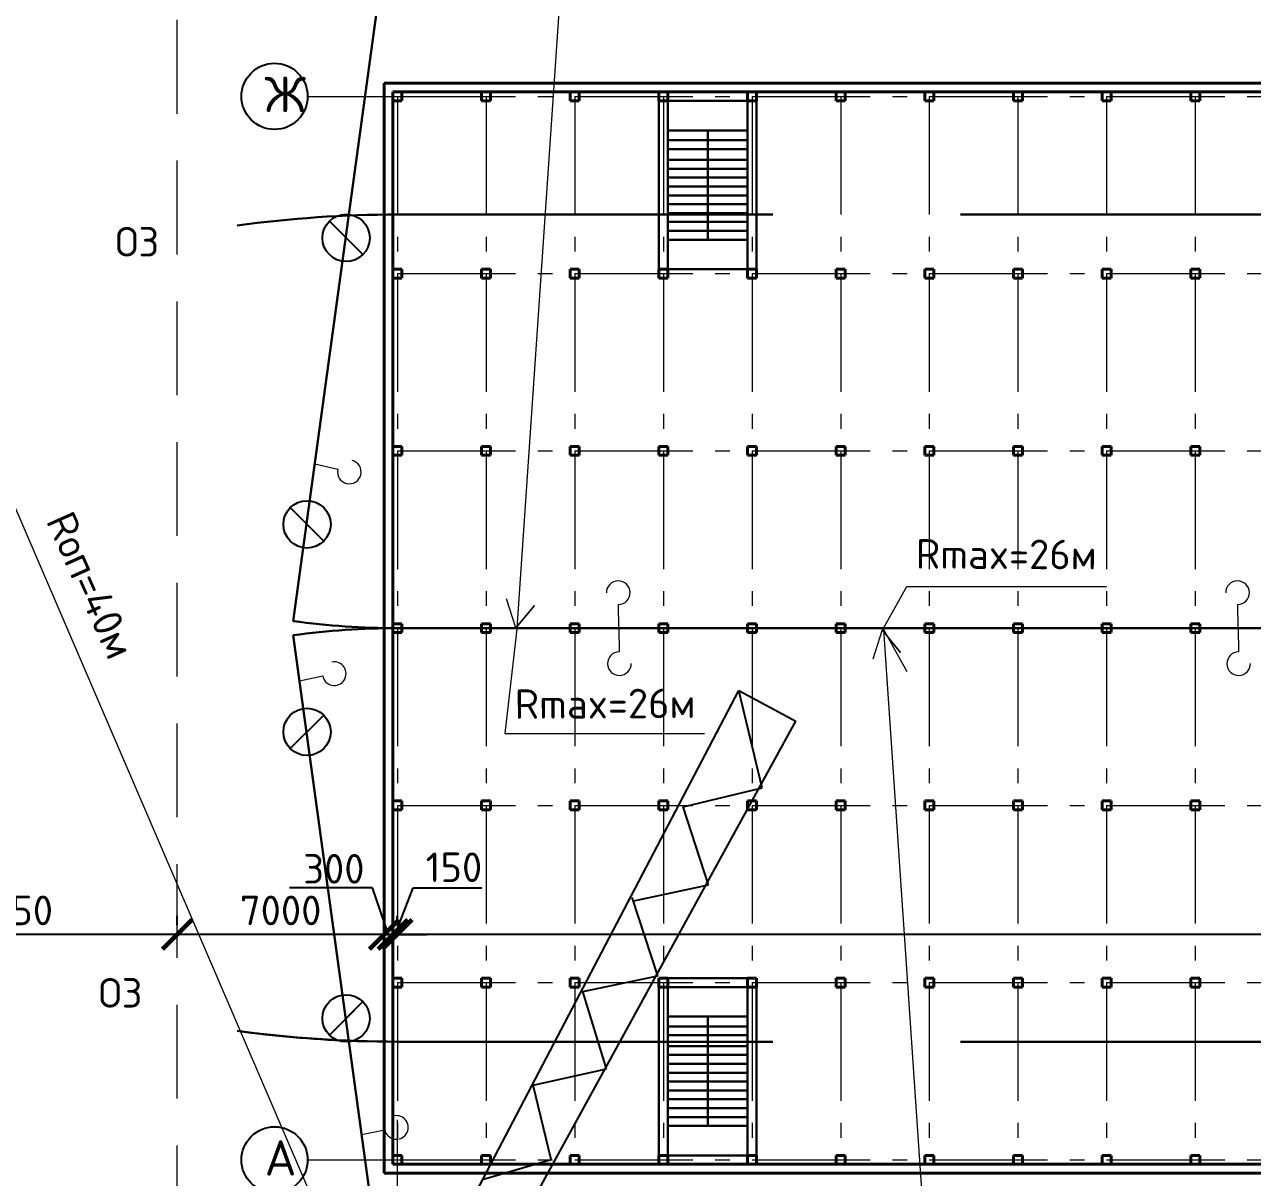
# Model space of a CAD drawing. Header units: millimetres. Extents: x -782 to 10910, y 3841 to 13237.
# Drawn here: x 7086.3 to 7169.4, y 7394.8 to 7472.9 of the extents above; entities that cross this region are included whole.
import ezdxf

# ---------------------------------------------------------------- set-up
doc = ezdxf.new("R2010")
doc.units = ezdxf.units.MM
for name, pattern in [('ACAD_ISO10W100', [18, 12, -3, 0, -3]), ('CENTER2', [28.575, 19.05, -3.175, 3.175, -3.175]), ('GOST2.303 6', [12, 8, -1.5, 1, -1.5]), ('штриховая2', [9.525, 6.35, -3.175])]:
    doc.linetypes.add(name, pattern=pattern)
doc.layers.add('1', color=7, linetype='Continuous')
doc.layers.add('тонкая', color=7, linetype='Continuous')
doc.layers.add('Оbводка', color=1, linetype='Continuous', lineweight=90)
doc.styles.add('2.5', font='isocpeur.ttf', dxfattribs={"height": 2})
doc.styles.add('Isocpeur', font='isocpeur.ttf')
doc.dimstyles.new('М500 стройгенп', dxfattribs={"dimtxt": 2, "dimasz": 2, "dimexe": 1.25, "dimexo": 0.625, "dimtad": 1, "dimlfac": 500, "dimtxsty": '2.5', "dimblk": 'ARCHTICK', "dimcen": 2.5, "dimadec": 0, "dimazin": 0, "dimtfac": 1, "dimtmove": 0, "dimatfit": 3, "dimfxl": 1, "dimarcsym": 0})
pattern_1 = [(50, (7700.4316, 2863.231), (4.5546167, -0.398477), [0.47625, -5.23875]), (355, (7700.4316, 2863.231), (-0.8810855, 4.776421), [0.381, -4.1910146]), (100.45144, (7700.811, 2863.198), (3.673531, 4.377944), [0.40475, -4.452256]), (46.1842, (7700.4316, 2864.501), (6.776976, -1.051058), [0.714375, -7.858125]), (96.63556, (7700.9964, 2864.4134), (5.935103, 6.185653), [0.607126, -6.67839]), (351.18415, (7700.4316, 2864.501), (5.935103, 6.185653), [0.571499, -6.286493]), (21, (7701.0666, 2864.1835), (3.7903598, -2.55663), [0.47625, -5.23875]), (326, (7701.0666, 2864.1835), (1.5450507, 4.604699), [0.381, -4.191]), (71.45144, (7701.3825, 2863.9704), (5.3354105, 2.0480692), [0.40475, -4.4522484]), (37.5, (7700.4316, 2863.231), (0.0772151, 2.11387597), [0, -4.1402, 0, -4.2545, 0, -4.206875]), (7.5, (7700.4316, 2863.231), (1.6704916, 2.5045144), [0, -2.4257, 0, -4.04495, 0, -1.603375]), (327.5, (7699.0156, 2863.231), (3.3897649, -0.1432186), [0, -1.5875, 0, -4.953, 0, -6.57225]), (317.5, (7698.3806, 2863.231), (3.7032295, 0.6356623), [0, -2.06375, 0, -3.2893, 0, -4.66725])]

# ---------------------------------------------------------------- blocks, each defined once
blk = doc.blocks.new('_ArchTick')
at = {"color": 0, "linetype": 'ByBlock', "const_width": 0.15}
blk.add_lwpolyline([(-0.5, -0.5), (0.5, 0.5)], dxfattribs=at)
blk = doc.blocks.new('*D298')
at = {"color": 0, "lineweight": -2, "transparency": 16777216}
for p, q in [((7111.486, 7411.925), (7111.486, 7412.55)), ((7311.486, 7411.925), (7311.486, 7412.55)), ((7311.486, 7411.3), (7111.486, 7411.3))]:
    blk.add_line(p, q, dxfattribs=at)
at = {"layer": 'Defpoints', "color": 0, "lineweight": 25, "transparency": 16777216}
for p in [(7111.486, 7411.3), (7111.486, 7411.3), (7311.486, 7411.3)]:
    blk.add_point(p, dxfattribs=at)
at = {"color": 0, "lineweight": -2, "transparency": 16777216, "xscale": 2, "yscale": 2, "zscale": 2, "rotation": 180}
blk.add_blockref('_ArchTick', (7111.486, 7411.3), dxfattribs=at)
at = {"color": 0, "lineweight": -2, "transparency": 16777216, "xscale": 2, "yscale": 2, "zscale": 2}
blk.add_blockref('_ArchTick', (7311.486, 7411.3), dxfattribs=at)
at = {"color": 0, "lineweight": 20, "transparency": 16777216, "insert": (7211.486, 7412.925), "char_height": 2, "attachment_point": 5, "style": '2.5'}
blk.add_mtext('100000', dxfattribs=at)
blk = doc.blocks.new('*D299')
at = {"color": 0, "lineweight": -2, "transparency": 16777216}
for p, q in [((7096.586, 7411.925), (7096.586, 7412.55)), ((7110.586, 7411.925), (7110.586, 7412.55)), ((7110.586, 7411.3), (7096.586, 7411.3))]:
    blk.add_line(p, q, dxfattribs=at)
at = {"layer": 'Defpoints', "color": 0, "lineweight": 25, "transparency": 16777216}
for p in [(7096.586, 7411.3), (7096.586, 7411.3), (7110.586, 7411.3)]:
    blk.add_point(p, dxfattribs=at)
at = {"color": 0, "lineweight": -2, "transparency": 16777216, "xscale": 2, "yscale": 2, "zscale": 2, "rotation": 180}
blk.add_blockref('_ArchTick', (7096.586, 7411.3), dxfattribs=at)
at = {"color": 0, "lineweight": -2, "transparency": 16777216, "xscale": 2, "yscale": 2, "zscale": 2}
blk.add_blockref('_ArchTick', (7110.586, 7411.3), dxfattribs=at)
at = {"color": 0, "lineweight": 20, "transparency": 16777216, "insert": (7103.586, 7412.925), "char_height": 2, "attachment_point": 5, "style": '2.5'}
blk.add_mtext('7000', dxfattribs=at)
blk = doc.blocks.new('*D300')
at = {"color": 0, "lineweight": -2, "transparency": 16777216}
for p, q in [((7073.486, 7413.351), (7073.486, 7410.05)), ((7096.586, 7411.925), (7096.586, 7412.55)), ((7096.586, 7411.3), (7073.486, 7411.3))]:
    blk.add_line(p, q, dxfattribs=at)
at = {"layer": 'Defpoints', "color": 0, "lineweight": 25, "transparency": 16777216}
for p in [(7073.486, 7413.976), (7073.486, 7411.3), (7096.586, 7411.3)]:
    blk.add_point(p, dxfattribs=at)
at = {"color": 0, "lineweight": -2, "transparency": 16777216, "xscale": 2, "yscale": 2, "zscale": 2, "rotation": 180}
blk.add_blockref('_ArchTick', (7073.486, 7411.3), dxfattribs=at)
at = {"color": 0, "lineweight": -2, "transparency": 16777216, "xscale": 2, "yscale": 2, "zscale": 2}
blk.add_blockref('_ArchTick', (7096.586, 7411.3), dxfattribs=at)
at = {"color": 0, "lineweight": 20, "transparency": 16777216, "insert": (7085.036, 7412.925), "char_height": 2, "attachment_point": 5, "style": '2.5'}
blk.add_mtext('11550', dxfattribs=at)
blk = doc.blocks.new('*D274')
at = {"color": 0, "lineweight": -2, "transparency": 16777216}
for p, q in [((7111.181, 7411.914), (7111.181, 7412.55)), ((7111.481, 7411.914), (7111.481, 7412.55)), ((7111.181, 7411.3), (7109.181, 7411.3)), ((7111.181, 7411.3), (7111.481, 7411.3)), ((7111.481, 7411.3), (7113.481, 7411.3))]:
    blk.add_line(p, q, dxfattribs=at)
at = {"layer": 'Defpoints', "color": 0, "lineweight": 25, "transparency": 16777216}
for p in [(7111.181, 7411.289), (7111.481, 7411.3), (7111.481, 7411.289)]:
    blk.add_point(p, dxfattribs=at)
at = {"color": 0, "lineweight": -2, "transparency": 16777216, "xscale": 2, "yscale": 2, "zscale": 2}
blk.add_blockref('_ArchTick', (7111.181, 7411.3), dxfattribs=at)
at = {"color": 0, "lineweight": -2, "transparency": 16777216, "xscale": 2, "yscale": 2, "zscale": 2, "rotation": 180}
blk.add_blockref('_ArchTick', (7111.481, 7411.3), dxfattribs=at)
at = {"color": 0, "lineweight": 25, "transparency": 16777216, "insert": (7115.312, 7415.848), "char_height": 2, "attachment_point": 5, "style": '2.5'}
blk.add_mtext('150', dxfattribs=at)
blk = doc.blocks.new('*D275')
at = {"color": 0, "lineweight": -2, "transparency": 16777216}
for p, q in [((7110.586, 7411.92), (7110.586, 7412.55)), ((7111.181, 7411.914), (7111.181, 7412.55)), ((7110.586, 7411.3), (7108.586, 7411.3)), ((7110.586, 7411.3), (7111.181, 7411.3)), ((7111.181, 7411.3), (7113.181, 7411.3))]:
    blk.add_line(p, q, dxfattribs=at)
at = {"layer": 'Defpoints', "color": 0, "lineweight": 25, "transparency": 16777216}
for p in [(7110.586, 7411.295), (7111.181, 7411.3), (7111.181, 7411.289)]:
    blk.add_point(p, dxfattribs=at)
at = {"color": 0, "lineweight": -2, "transparency": 16777216, "xscale": 2, "yscale": 2, "zscale": 2}
blk.add_blockref('_ArchTick', (7110.586, 7411.3), dxfattribs=at)
at = {"color": 0, "lineweight": -2, "transparency": 16777216, "xscale": 2, "yscale": 2, "zscale": 2, "rotation": 180}
blk.add_blockref('_ArchTick', (7111.181, 7411.3), dxfattribs=at)
at = {"color": 0, "lineweight": 25, "transparency": 16777216, "insert": (7107.186, 7415.744), "char_height": 2, "attachment_point": 5, "style": '2.5'}
blk.add_mtext('300', dxfattribs=at)

msp = doc.modelspace()

# ---------------------------------------------------------------- hatches: boundary and pattern name
at = {"lineweight": 25}
h = msp.add_hatch(dxfattribs=at)
h.set_pattern_fill('ANSI31', color=256)
h.set_pattern_definition([(45, (7700.4316, 2863.231), (-2.245064, 2.245064), [])])
h.paths.add_polyline_path([(7332.239982, 7327.038405), (7326.703297, 7327.038405), (7326.703297, 7320.038405), (7331.283022, 7320.038405)])
h.paths.add_polyline_path([(7304.592886, 7329.623728), (7304.906338, 7331.922209, -0.033531004), (7302.485539, 7334.038405), (7120.485539, 7334.038405, -0.033546474), (7118.063561, 7331.921309), (7118.37767, 7329.623657, -0.454591532), (7120.194385, 7328.038405), (7302.776693, 7328.038405, -0.454492205)])
h.paths.add_polyline_path([(7330.682975, 7548.284564), (7329.603499, 7548.391863, -0.097320235), (7321.432748, 7544.044975), (7091.688062, 7544.038439), (7090.592876, 7536.027341, -0.071737884), (7097.369484, 7537.038124), (7103.514977, 7537.067842, -0.164269753), (7118.063561, 7532.1555), (7118.37767, 7534.453152, -0.374956444), (7116.994391, 7536.038405, -1), (7120.194385, 7536.038405), (7302.776693, 7536.038405, -1), (7305.976688, 7536.038405, -0.381458001), (7304.557288, 7534.448632), (7304.875257, 7532.10143, -0.164703998), (7319.456102, 7537.038405), (7332.206459, 7537.038405)])
h.paths.add_polyline_path([(7096.734983, 7538.165963, -1), (7097.054983, 7538.165963, -1)], flags=16)
h.paths.add_polyline_path([(7304.557288, 7534.448632, -0.447745786), (7302.776693, 7536.038405), (7120.194385, 7536.038405, -0.454591532), (7118.37767, 7534.453152), (7118.063561, 7532.1555, -0.033546474), (7120.485539, 7530.038405), (7302.515459, 7530.038835, -0.032682346), (7304.875257, 7532.10143)])
h.paths.add_polyline_path([(7232.360334, 7535.440804), (7232.360334, 7542.040804), (7227.560334, 7542.040804), (7227.560334, 7535.440804)], flags=24)
h.paths.add_polyline_path([(7232.360334, 7528.092303), (7232.360334, 7534.692303), (7227.560334, 7534.692303), (7227.560334, 7528.092303)], flags=9)
h.paths.add_polyline_path([(7132.422693, 7528.363405), (7138.622693, 7528.363405), (7138.622693, 7533.163405), (7132.422693, 7533.163405)], flags=9)
h = msp.add_hatch(dxfattribs=at)
h.set_pattern_fill('AR-CONC', color=256, scale=0.025)
h.set_pattern_definition(pattern_1)
h.paths.add_polyline_path([(7091.688057, 7544.038405), (7090.485539, 7544.038405, 0.085693329), (7082.438016, 7542.648963), (7082.444132, 7531.740171, -0.096812565), (7090.592876, 7536.027341)])
h.paths.add_polyline_path([(7082.444132, 7531.740171), (7082.438016, 7542.648963, 0.317259017), (7066.485539, 7520.038405), (7066.485539, 7344.038405, 0.414213562), (7090.485539, 7320.038405), (7091.688057, 7320.038405), (7090.731097, 7327.038405), (7090.592876, 7328.049468, -0.331250642), (7073.485539, 7351.038405), (7073.485539, 7513.038405, -0.170440016), (7078.75264, 7528.04102, -0.232505761), (7078.285541, 7528.991206, -0.671055341), (7080.34078, 7529.832964, -0.029601779)])
h.paths.add_polyline_path([(7079.743749, 7529.900254), (7085.143749, 7529.900254), (7085.143749, 7534.700254), (7079.743749, 7534.700254)], flags=25)
h.paths.add_polyline_path([(7066.91693, 7412.104554), (7073.51693, 7412.104554), (7073.51693, 7416.904554), (7066.91693, 7416.904554)], flags=24)
h.paths.add_polyline_path([(7068.410539, 7342.937114), (7075.010539, 7342.937114), (7075.010539, 7347.737114), (7068.410539, 7347.737114)], flags=24)
h.paths.add_polyline_path([(7066.298578, 7464.074933), (7069.988572, 7464.074933), (7069.988572, 7468.394926), (7066.298578, 7468.394926)], flags=9)
at = {"lineweight": 20}
h = msp.add_hatch(dxfattribs=at)
h.set_pattern_fill('AR-CONC', color=256, scale=0.025)
h.set_pattern_definition(pattern_1)
h.paths.add_polyline_path([(7384.078177, 7327.038405), (7332.239982, 7327.038405), (7331.283022, 7320.038405), (7384.078177, 7320.038405)])
edge = h.paths.add_edge_path()
edge.add_line((7332.239982, 7327.038405), (7313.394499, 7327.038405))
edge.add_arc((7313.394499, 7339.038791), 12.000386, 223.86662461, 270, ccw=False)
edge.add_line((7304.742762, 7330.722739), (7304.592886, 7329.623728))
edge.add_arc((7304.376691, 7328.038405), 1.599997, 0, 82.23429528, ccw=False)
edge.add_arc((7304.376691, 7328.038405), 1.599997, -180, 0, ccw=False)
edge.add_line((7302.776693, 7328.038405), (7120.194385, 7328.038405))
edge.add_arc((7118.594388, 7328.038405), 1.599997, -180, 0, ccw=False)
edge.add_arc((7118.594388, 7328.038405), 1.599997, 97.78457087, 180, ccw=False)
edge.add_line((7118.37767, 7329.623657), (7118.227528, 7330.721919))
edge.add_arc((7109.57658, 7339.038791), 12.000386, 270, 316.12794469, ccw=False)
edge.add_line((7109.57658, 7327.038405), (7090.731097, 7327.038405))
edge.add_line((7090.731097, 7327.038405), (7091.688057, 7320.038405))
edge.add_line((7091.688057, 7320.038405), (7331.283022, 7320.038405))
edge.add_line((7331.283022, 7320.038405), (7332.239982, 7327.038405))
edge = h.paths.add_edge_path()
edge.add_arc((7313.394499, 7339.038791), 12.000386, 204.62550124, 223.86662461, ccw=False)
edge.add_line((7302.485539, 7334.038405), (7209.73779, 7334.038405))
edge.add_arc((7208.603897, 7334.431193), 1.199998, 199.10645728, 340.89354272, ccw=False)
edge.add_line((7207.470005, 7334.038405), (7120.485539, 7334.038405))
edge.add_arc((7109.57658, 7339.038791), 12.000386, 316.12794469, 335.37449876, ccw=False)
edge.add_line((7118.227528, 7330.721919), (7118.37767, 7329.623657))
edge.add_arc((7118.594388, 7328.038405), 1.599997, 0, 97.78457087, ccw=False)
edge.add_line((7120.194385, 7328.038405), (7302.776693, 7328.038405))
edge.add_arc((7304.376691, 7328.038405), 1.599997, 82.23429528, 180, ccw=False)
edge.add_line((7304.592886, 7329.623728), (7304.742762, 7330.722739))
edge = h.paths.add_edge_path()
edge.add_line((7331.25819, 7544.038405), (7091.688057, 7544.038405))
edge.add_line((7091.688057, 7544.038405), (7090.731097, 7537.038405))
edge.add_line((7090.731097, 7537.038405), (7109.57658, 7537.038405))
edge.add_arc((7109.57658, 7525.038018), 12.000386, 43.87205531, 90, ccw=False)
edge.add_line((7118.227528, 7533.35489), (7118.37767, 7534.453152))
edge.add_arc((7118.594388, 7536.038405), 1.599997, 180, 262.21542913, ccw=False)
edge.add_arc((7118.594388, 7536.038405), 1.599997, 0, 180, ccw=False)
edge.add_line((7120.194385, 7536.038405), (7302.776693, 7536.038405))
edge.add_arc((7304.376691, 7536.038405), 1.599997, 0, 180, ccw=False)
edge.add_arc((7304.376691, 7536.038405), 1.599997, -83.51900907, 0, ccw=False)
edge.add_line((7304.557288, 7534.448632), (7304.875257, 7532.10143))
edge.add_arc((7364.317017, 7439.347623), 110.1662, 117.53133097, 122.65399107, ccw=False)
edge.add_line((7313.394499, 7537.038405), (7332.206459, 7537.038405))
edge.add_line((7332.206459, 7537.038405), (7331.25819, 7544.038405))
edge = h.paths.add_edge_path()
edge.add_line((7091.688057, 7544.038405), (7082.437162, 7544.038405))
edge.add_line((7082.437162, 7544.038405), (7082.441275, 7536.645836))
edge.add_arc((7085.485539, 7525.038405), 12, 90, 104.69589657, ccw=False)
edge.add_line((7085.485539, 7537.038405), (7090.731097, 7537.038405))
edge.add_line((7090.731097, 7537.038405), (7091.688057, 7544.038405))
edge = h.paths.add_edge_path()
edge.add_line((7304.875257, 7532.10143), (7304.557288, 7534.448632))
edge.add_arc((7304.376691, 7536.038405), 1.599997, 180, 276.48099093, ccw=False)
edge.add_line((7302.776693, 7536.038405), (7120.194385, 7536.038405))
edge.add_arc((7118.594388, 7536.038405), 1.599997, -97.78457087, 0, ccw=False)
edge.add_line((7118.37767, 7534.453152), (7118.227528, 7533.35489))
edge.add_arc((7109.57658, 7525.038018), 12.000386, 24.62550124, 43.87205531, ccw=False)
edge.add_line((7120.485539, 7530.038405), (7205.095409, 7530.038405))
edge.add_arc((7205.681386, 7528.991206), 1.199998, 60.7700888, 119.2299112, ccw=False)
edge.add_line((7206.267363, 7530.038405), (7302.485539, 7530.038405))
edge.add_arc((7304.625807, 7529.974798), 2.141212, 83.30987815, 178.29773268, ccw=False)
h.paths.add_polyline_path([(7206.43408, 7529.323169), (7209.674074, 7529.323169), (7209.674074, 7530.038405), (7206.43408, 7530.038405)])
h.paths.add_polyline_path([(7332.206459, 7537.038405), (7384.078177, 7537.038405), (7384.078177, 7544.038405), (7331.25819, 7544.038405)])
edge = h.paths.add_edge_path()
edge.add_arc((7090.485539, 7520.038405), 24, 109.59180627, 180)
edge.add_line((7066.485539, 7520.038405), (7066.485539, 7344.038405))
edge.add_arc((7090.485539, 7344.038405), 24, 180, 270)
edge.add_line((7090.485539, 7320.038405), (7091.688057, 7320.038405))
edge.add_line((7091.688057, 7320.038405), (7090.731097, 7327.038405))
edge.add_line((7090.731097, 7327.038405), (7085.485539, 7327.038405))
edge.add_arc((7062.514977, 7316.067842), 25.455844, 25.52877937, 64.47122063)
edge.add_line((7073.485539, 7339.038405), (7073.485539, 7525.038405))
edge.add_arc((7085.485539, 7525.038405), 12, 104.69589657, 180, ccw=False)
edge.add_line((7082.441275, 7536.645836), (7082.437935, 7542.648935))
at = {"lineweight": 25}
h = msp.add_hatch(dxfattribs=at)
h.set_pattern_fill('AR-CONC', color=256, scale=0.025)
h.set_pattern_definition(pattern_1)
h.paths.add_polyline_path([(7116.994391, 7328.038405, -0.374956444), (7118.37767, 7329.623657), (7118.227528, 7330.721919, -0.204033738), (7109.57658, 7327.038405), (7097.485539, 7327.038405, -0.072953131), (7090.592876, 7328.049468), (7091.688057, 7320.038405), (7325.203297, 7320.038405), (7325.203297, 7327.038405), (7313.394499, 7327.038405, -0.077886135), (7309.723201, 7327.613781), (7305.971666, 7327.911731, -0.96113778), (7302.776693, 7328.038405), (7120.194385, 7328.038405, -1)])
h.paths.add_polyline_path([(7066.91693, 7412.104554), (7073.51693, 7412.104554), (7073.51693, 7416.904554), (7066.91693, 7416.904554)], flags=24)
h.paths.add_polyline_path([(7068.410539, 7342.937114), (7075.010539, 7342.937114), (7075.010539, 7347.737114), (7068.410539, 7347.737114)], flags=24)
h.paths.add_polyline_path([(7066.298578, 7464.074933), (7069.988572, 7464.074933), (7069.988572, 7468.394926), (7066.298578, 7468.394926)], flags=9)
h.paths.add_polyline_path([(7232.360334, 7321.136005), (7232.360334, 7327.736005), (7227.560334, 7327.736005), (7227.560334, 7321.136005)], flags=24)
edge = h.paths.add_edge_path()
edge.add_arc((7090.485539, 7520.038405), 24, 109.59160183, 180)
edge.add_line((7066.485539, 7520.038405), (7066.485539, 7344.038405))
edge.add_arc((7090.485539, 7344.038405), 24, 180, 270)
edge.add_line((7090.485539, 7320.038405), (7091.688057, 7320.038405))
edge.add_line((7091.688057, 7320.038405), (7090.731097, 7327.038405))
edge.add_line((7090.731097, 7327.038405), (7090.592876, 7328.049468))
edge.add_arc((7097.485539, 7351.038405), 24, 180, 253.30994122, ccw=False)
edge.add_line((7073.485539, 7351.038405), (7073.485539, 7525.038405))
edge.add_arc((7085.485539, 7525.038405), 12, 104.69537151, 180, ccw=False)
edge.add_line((7082.441382, 7536.645864), (7082.438016, 7542.648963))
at = {"lineweight": 20}
h = msp.add_hatch(dxfattribs=at)
h.set_pattern_fill('ANSI31', color=256, angle=90)
h.set_pattern_definition([(135, (4875.7906, 4237.0282), (-2.245064, -2.245064), [])])
h.paths.add_polyline_path([(7120.485539, 7334.038405, -0.084176912), (7118.227528, 7330.721919), (7118.37767, 7329.623657, -0.454591532), (7120.194385, 7328.038405), (7302.776693, 7328.038405, -0.454492205), (7304.592886, 7329.623728), (7304.742762, 7330.722739, -0.084153049), (7302.485539, 7334.038405), (7209.73779, 7334.038405, -0.71189231), (7207.470005, 7334.038405)])
h.paths.add_polyline_path([(7120.194385, 7536.038405, -0.454591532), (7118.37767, 7534.453152), (7118.227528, 7533.35489, -0.084176912), (7120.485539, 7530.038405), (7205.095409, 7530.038405, -0.260759243), (7206.267363, 7530.038405), (7302.485539, 7530.038405, -0.083164554), (7304.710176, 7533.320035), (7304.557288, 7534.448632, -0.447745786), (7302.776693, 7536.038405)])
h.paths.add_polyline_path([(7206.436463, 7529.383558), (7211.836463, 7529.383558), (7211.836463, 7534.183558), (7206.436463, 7534.183558)], flags=9)
h.paths.add_polyline_path([(7340.141114, 7528.737472), (7345.141114, 7528.737472), (7345.141114, 7533.537472), (7340.141114, 7533.537472)], flags=9)

# ---------------------------------------------------------------- linework, layer by layer
at = {"lineweight": 30}
for p, q in [((7104.442203, 7432.517618), (7111.485539, 7484.038405)), ((7129.785539, 7468.338405), (7135.185539, 7468.338405)), ((7129.185539, 7467.738405), (7129.185539, 7456.338405)), ((7129.785539, 7456.338405), (7129.785539, 7467.738405)), ((7129.785539, 7467.738405), (7129.785539, 7465.738405)), ((7129.785539, 7467.738405), (7135.185539, 7467.738405)), ((7135.185539, 7467.738405), (7135.185539, 7456.338405)), ((7135.785539, 7456.338405), (7135.785539, 7467.738405)), ((7129.785539, 7465.738405), (7135.185539, 7465.738405)), ((7129.785539, 7465.077088), (7135.185539, 7465.077088)), ((7132.485539, 7458.338405), (7132.485539, 7465.738405)), ((7129.785539, 7464.477088), (7135.185539, 7464.477088)), ((7129.785539, 7463.738405), (7135.185539, 7463.738405)), ((7129.785539, 7463.138405), (7135.185539, 7463.138405)), ((7129.785539, 7462.538405), (7135.185539, 7462.538405)), ((7129.785539, 7461.938405), (7135.185539, 7461.938405)), ((7129.785539, 7461.338405), (7135.185539, 7461.338405)), ((7129.785539, 7460.738405), (7135.185539, 7460.738405)), ((7129.785539, 7460.138405), (7135.185539, 7460.138405)), ((7129.785539, 7459.538405), (7135.185539, 7459.538405)), ((7129.785539, 7458.938405), (7135.185539, 7458.938405)), ((7129.785539, 7456.338405), (7129.785539, 7458.338405)), ((7129.785539, 7458.338405), (7135.185539, 7458.338405)), ((7135.185539, 7456.338405), (7129.785539, 7456.338405)), ((7104.442203, 7431.559191), (7111.485539, 7380.038405)), ((7129.185539, 7407.738405), (7129.185539, 7396.338405)), ((7129.785539, 7408.338405), (7135.185539, 7408.338405)), ((7129.785539, 7396.338405), (7129.785539, 7407.738405)), ((7129.785539, 7407.738405), (7129.785539, 7405.738405)), ((7129.785539, 7407.738405), (7135.185539, 7407.738405)), ((7135.185539, 7407.738405), (7135.185539, 7396.338405)), ((7135.785539, 7396.338405), (7135.785539, 7407.738405)), ((7129.785539, 7405.738405), (7135.185539, 7405.738405)), ((7132.485539, 7398.338405), (7132.485539, 7405.738405)), ((7129.785539, 7405.077088), (7135.185539, 7405.077088)), ((7129.785539, 7404.477088), (7135.185539, 7404.477088)), ((7129.785539, 7403.738405), (7135.185539, 7403.738405)), ((7129.785539, 7403.138405), (7135.185539, 7403.138405)), ((7129.785539, 7402.538405), (7135.185539, 7402.538405)), ((7129.785539, 7401.938405), (7135.185539, 7401.938405)), ((7129.785539, 7401.338405), (7135.185539, 7401.338405)), ((7129.785539, 7400.738405), (7135.185539, 7400.738405)), ((7129.785539, 7400.138405), (7135.185539, 7400.138405)), ((7129.785539, 7399.538405), (7135.185539, 7399.538405)), ((7129.785539, 7398.938405), (7135.185539, 7398.938405)), ((7129.785539, 7396.338405), (7129.785539, 7398.338405)), ((7129.785539, 7398.338405), (7135.185539, 7398.338405)), ((7135.185539, 7396.338405), (7129.785539, 7396.338405))]:
    msp.add_line(p, q, dxfattribs=at)
at = {"lineweight": 20}
for p, q in [((7119.592832, 7432.048199), (7123.122642, 7483.928258)), ((7119.601039, 7432.168812), (7118.754314, 7424.913856)), ((7144.379365, 7431.918463), (7147.909174, 7380.038405)), ((7111.485539, 7411.299773), (7110.585539, 7411.299773))]:
    msp.add_line(p, q, dxfattribs=at)
at = {"linetype": 'штриховая2', "lineweight": 20}
msp.add_line((7096.585539, 7381.138405), (7096.585539, 7482.938405), dxfattribs=at)
at = {"lineweight": 40}
for p, q in [((7111.185539, 7468.938405), (7110.585539, 7468.938405)), ((7110.585539, 7468.938405), (7110.585539, 7398.480353)), ((7312.385539, 7468.938405), (7111.185539, 7468.938405)), ((7111.785539, 7468.338405), (7111.185539, 7468.338405)), ((7111.185539, 7468.338405), (7111.185539, 7467.738405)), ((7311.785539, 7468.338405), (7111.185539, 7468.338405)), ((7111.185539, 7468.338405), (7111.185539, 7395.738405)), ((7111.785539, 7467.738405), (7111.785539, 7468.338405)), ((7117.785539, 7468.338405), (7117.185539, 7468.338405)), ((7117.185539, 7468.338405), (7117.185539, 7467.738405)), ((7117.785539, 7467.738405), (7117.785539, 7468.338405)), ((7123.785539, 7468.338405), (7123.185539, 7468.338405)), ((7123.185539, 7468.338405), (7123.185539, 7467.738405)), ((7123.785539, 7467.738405), (7123.785539, 7468.338405)), ((7129.785539, 7468.338405), (7129.185539, 7468.338405)), ((7129.185539, 7468.338405), (7129.185539, 7467.738405)), ((7129.785539, 7467.738405), (7129.785539, 7468.338405)), ((7135.785539, 7468.338405), (7135.185539, 7468.338405)), ((7135.185539, 7468.338405), (7135.185539, 7467.738405)), ((7135.785539, 7467.738405), (7135.785539, 7468.338405)), ((7141.785539, 7468.338405), (7141.185539, 7468.338405)), ((7141.185539, 7468.338405), (7141.185539, 7467.738405)), ((7141.785539, 7467.738405), (7141.785539, 7468.338405)), ((7147.785539, 7468.338405), (7147.185539, 7468.338405)), ((7147.185539, 7468.338405), (7147.185539, 7467.738405)), ((7147.785539, 7467.738405), (7147.785539, 7468.338405)), ((7153.785539, 7468.338405), (7153.185539, 7468.338405)), ((7153.185539, 7468.338405), (7153.185539, 7467.738405)), ((7153.785539, 7467.738405), (7153.785539, 7468.338405)), ((7159.785539, 7468.338405), (7159.185539, 7468.338405)), ((7159.185539, 7468.338405), (7159.185539, 7467.738405)), ((7159.785539, 7467.738405), (7159.785539, 7468.338405)), ((7165.785539, 7468.338405), (7165.185539, 7468.338405)), ((7165.185539, 7468.338405), (7165.185539, 7467.738405)), ((7165.785539, 7467.738405), (7165.785539, 7468.338405)), ((7111.185539, 7467.738405), (7111.785539, 7467.738405)), ((7117.185539, 7467.738405), (7117.785539, 7467.738405)), ((7123.185539, 7467.738405), (7123.785539, 7467.738405)), ((7129.185539, 7467.738405), (7129.785539, 7467.738405)), ((7135.185539, 7467.738405), (7135.785539, 7467.738405)), ((7141.185539, 7467.738405), (7141.785539, 7467.738405)), ((7147.185539, 7467.738405), (7147.785539, 7467.738405)), ((7153.185539, 7467.738405), (7153.785539, 7467.738405)), ((7159.185539, 7467.738405), (7159.785539, 7467.738405)), ((7165.185539, 7467.738405), (7165.785539, 7467.738405)), ((7111.785539, 7456.338405), (7111.185539, 7456.338405)), ((7111.185539, 7456.338405), (7111.185539, 7455.738405)), ((7111.785539, 7455.738405), (7111.785539, 7456.338405)), ((7117.785539, 7456.338405), (7117.185539, 7456.338405)), ((7117.185539, 7456.338405), (7117.185539, 7455.738405)), ((7117.785539, 7455.738405), (7117.785539, 7456.338405)), ((7123.785539, 7456.338405), (7123.185539, 7456.338405)), ((7123.185539, 7456.338405), (7123.185539, 7455.738405)), ((7123.785539, 7455.738405), (7123.785539, 7456.338405)), ((7129.785539, 7456.338405), (7129.185539, 7456.338405)), ((7129.185539, 7456.338405), (7129.185539, 7455.738405)), ((7129.785539, 7455.738405), (7129.785539, 7456.338405)), ((7135.785539, 7456.338405), (7135.185539, 7456.338405)), ((7135.185539, 7456.338405), (7135.185539, 7455.738405)), ((7135.785539, 7455.738405), (7135.785539, 7456.338405)), ((7141.785539, 7456.338405), (7141.185539, 7456.338405)), ((7141.185539, 7456.338405), (7141.185539, 7455.738405)), ((7141.785539, 7455.738405), (7141.785539, 7456.338405)), ((7147.785539, 7456.338405), (7147.185539, 7456.338405)), ((7147.185539, 7456.338405), (7147.185539, 7455.738405)), ((7147.785539, 7455.738405), (7147.785539, 7456.338405)), ((7153.785539, 7456.338405), (7153.185539, 7456.338405)), ((7153.185539, 7456.338405), (7153.185539, 7455.738405)), ((7153.785539, 7455.738405), (7153.785539, 7456.338405)), ((7159.785539, 7456.338405), (7159.185539, 7456.338405)), ((7159.185539, 7456.338405), (7159.185539, 7455.738405)), ((7159.785539, 7455.738405), (7159.785539, 7456.338405)), ((7165.785539, 7456.338405), (7165.185539, 7456.338405)), ((7165.185539, 7456.338405), (7165.185539, 7455.738405)), ((7165.785539, 7455.738405), (7165.785539, 7456.338405)), ((7111.185539, 7455.738405), (7111.785539, 7455.738405)), ((7117.185539, 7455.738405), (7117.785539, 7455.738405)), ((7123.185539, 7455.738405), (7123.785539, 7455.738405)), ((7129.185539, 7455.738405), (7129.785539, 7455.738405)), ((7135.185539, 7455.738405), (7135.785539, 7455.738405)), ((7141.185539, 7455.738405), (7141.785539, 7455.738405)), ((7147.185539, 7455.738405), (7147.785539, 7455.738405)), ((7153.185539, 7455.738405), (7153.785539, 7455.738405)), ((7159.185539, 7455.738405), (7159.785539, 7455.738405)), ((7165.185539, 7455.738405), (7165.785539, 7455.738405)), ((7111.785539, 7444.338405), (7111.185539, 7444.338405)), ((7111.185539, 7444.338405), (7111.185539, 7443.738405)), ((7111.785539, 7443.738405), (7111.785539, 7444.338405)), ((7117.785539, 7444.338405), (7117.185539, 7444.338405)), ((7117.185539, 7444.338405), (7117.185539, 7443.738405)), ((7117.785539, 7443.738405), (7117.785539, 7444.338405)), ((7123.785539, 7444.338405), (7123.185539, 7444.338405)), ((7123.185539, 7444.338405), (7123.185539, 7443.738405)), ((7123.785539, 7443.738405), (7123.785539, 7444.338405)), ((7129.785539, 7444.338405), (7129.185539, 7444.338405)), ((7129.185539, 7444.338405), (7129.185539, 7443.738405)), ((7129.785539, 7443.738405), (7129.785539, 7444.338405)), ((7135.785539, 7444.338405), (7135.185539, 7444.338405)), ((7135.185539, 7444.338405), (7135.185539, 7443.738405)), ((7135.785539, 7443.738405), (7135.785539, 7444.338405)), ((7141.785539, 7444.338405), (7141.185539, 7444.338405)), ((7141.185539, 7444.338405), (7141.185539, 7443.738405)), ((7141.785539, 7443.738405), (7141.785539, 7444.338405)), ((7147.785539, 7444.338405), (7147.185539, 7444.338405)), ((7147.185539, 7444.338405), (7147.185539, 7443.738405)), ((7147.785539, 7443.738405), (7147.785539, 7444.338405)), ((7153.785539, 7444.338405), (7153.185539, 7444.338405)), ((7153.185539, 7444.338405), (7153.185539, 7443.738405)), ((7153.785539, 7443.738405), (7153.785539, 7444.338405)), ((7159.785539, 7444.338405), (7159.185539, 7444.338405)), ((7159.185539, 7444.338405), (7159.185539, 7443.738405)), ((7159.785539, 7443.738405), (7159.785539, 7444.338405)), ((7165.785539, 7444.338405), (7165.185539, 7444.338405)), ((7165.185539, 7444.338405), (7165.185539, 7443.738405)), ((7165.785539, 7443.738405), (7165.785539, 7444.338405)), ((7111.185539, 7443.738405), (7111.785539, 7443.738405)), ((7117.185539, 7443.738405), (7117.785539, 7443.738405)), ((7123.185539, 7443.738405), (7123.785539, 7443.738405)), ((7129.185539, 7443.738405), (7129.785539, 7443.738405)), ((7135.185539, 7443.738405), (7135.785539, 7443.738405)), ((7141.185539, 7443.738405), (7141.785539, 7443.738405)), ((7147.185539, 7443.738405), (7147.785539, 7443.738405)), ((7153.185539, 7443.738405), (7153.785539, 7443.738405)), ((7159.185539, 7443.738405), (7159.785539, 7443.738405)), ((7165.185539, 7443.738405), (7165.785539, 7443.738405)), ((7111.785539, 7432.338405), (7111.185539, 7432.338405)), ((7111.185539, 7432.338405), (7111.185539, 7431.738405)), ((7111.185539, 7431.738405), (7111.785539, 7431.738405)), ((7111.785539, 7431.738405), (7111.785539, 7432.338405)), ((7117.785539, 7432.338405), (7117.185539, 7432.338405)), ((7117.185539, 7432.338405), (7117.185539, 7431.738405)), ((7117.185539, 7431.738405), (7117.785539, 7431.738405)), ((7117.785539, 7431.738405), (7117.785539, 7432.338405)), ((7123.785539, 7432.338405), (7123.185539, 7432.338405)), ((7123.185539, 7432.338405), (7123.185539, 7431.738405)), ((7123.185539, 7431.738405), (7123.785539, 7431.738405)), ((7123.785539, 7431.738405), (7123.785539, 7432.338405)), ((7129.785539, 7432.338405), (7129.185539, 7432.338405)), ((7129.185539, 7432.338405), (7129.185539, 7431.738405)), ((7129.185539, 7431.738405), (7129.785539, 7431.738405)), ((7129.785539, 7431.738405), (7129.785539, 7432.338405)), ((7135.785539, 7432.338405), (7135.185539, 7432.338405)), ((7135.185539, 7432.338405), (7135.185539, 7431.738405)), ((7135.185539, 7431.738405), (7135.785539, 7431.738405)), ((7135.785539, 7431.738405), (7135.785539, 7432.338405)), ((7141.785539, 7432.338405), (7141.185539, 7432.338405)), ((7141.185539, 7432.338405), (7141.185539, 7431.738405)), ((7141.185539, 7431.738405), (7141.785539, 7431.738405)), ((7141.785539, 7431.738405), (7141.785539, 7432.338405)), ((7147.785539, 7432.338405), (7147.185539, 7432.338405)), ((7147.185539, 7432.338405), (7147.185539, 7431.738405)), ((7147.185539, 7431.738405), (7147.785539, 7431.738405)), ((7147.785539, 7431.738405), (7147.785539, 7432.338405)), ((7153.785539, 7432.338405), (7153.185539, 7432.338405)), ((7153.185539, 7432.338405), (7153.185539, 7431.738405)), ((7153.185539, 7431.738405), (7153.785539, 7431.738405)), ((7153.785539, 7431.738405), (7153.785539, 7432.338405)), ((7159.785539, 7432.338405), (7159.185539, 7432.338405)), ((7159.185539, 7432.338405), (7159.185539, 7431.738405)), ((7159.185539, 7431.738405), (7159.785539, 7431.738405)), ((7159.785539, 7431.738405), (7159.785539, 7432.338405)), ((7165.785539, 7432.338405), (7165.185539, 7432.338405)), ((7165.185539, 7432.338405), (7165.185539, 7431.738405)), ((7165.185539, 7431.738405), (7165.785539, 7431.738405)), ((7165.785539, 7431.738405), (7165.785539, 7432.338405)), ((7111.785539, 7420.338405), (7111.185539, 7420.338405)), ((7111.185539, 7420.338405), (7111.185539, 7419.738405)), ((7111.785539, 7419.738405), (7111.785539, 7420.338405)), ((7117.785539, 7420.338405), (7117.185539, 7420.338405)), ((7117.185539, 7420.338405), (7117.185539, 7419.738405)), ((7117.785539, 7419.738405), (7117.785539, 7420.338405)), ((7123.785539, 7420.338405), (7123.185539, 7420.338405)), ((7123.185539, 7420.338405), (7123.185539, 7419.738405)), ((7123.785539, 7419.738405), (7123.785539, 7420.338405)), ((7129.785539, 7420.338405), (7129.185539, 7420.338405)), ((7129.185539, 7420.338405), (7129.185539, 7419.738405)), ((7129.785539, 7419.738405), (7129.785539, 7420.338405)), ((7135.785539, 7420.338405), (7135.185539, 7420.338405)), ((7135.185539, 7420.338405), (7135.185539, 7419.738405)), ((7135.785539, 7419.738405), (7135.785539, 7420.338405)), ((7141.785539, 7420.338405), (7141.185539, 7420.338405)), ((7141.185539, 7420.338405), (7141.185539, 7419.738405)), ((7141.785539, 7419.738405), (7141.785539, 7420.338405)), ((7147.785539, 7420.338405), (7147.185539, 7420.338405)), ((7147.185539, 7420.338405), (7147.185539, 7419.738405)), ((7147.785539, 7419.738405), (7147.785539, 7420.338405)), ((7153.785539, 7420.338405), (7153.185539, 7420.338405)), ((7153.185539, 7420.338405), (7153.185539, 7419.738405)), ((7153.785539, 7419.738405), (7153.785539, 7420.338405)), ((7159.785539, 7420.338405), (7159.185539, 7420.338405)), ((7159.185539, 7420.338405), (7159.185539, 7419.738405)), ((7159.785539, 7419.738405), (7159.785539, 7420.338405)), ((7165.785539, 7420.338405), (7165.185539, 7420.338405)), ((7165.185539, 7420.338405), (7165.185539, 7419.738405)), ((7165.785539, 7419.738405), (7165.785539, 7420.338405)), ((7111.185539, 7419.738405), (7111.785539, 7419.738405)), ((7117.185539, 7419.738405), (7117.785539, 7419.738405)), ((7123.185539, 7419.738405), (7123.785539, 7419.738405)), ((7129.185539, 7419.738405), (7129.785539, 7419.738405)), ((7135.185539, 7419.738405), (7135.785539, 7419.738405)), ((7141.185539, 7419.738405), (7141.785539, 7419.738405)), ((7147.185539, 7419.738405), (7147.785539, 7419.738405)), ((7153.185539, 7419.738405), (7153.785539, 7419.738405)), ((7159.185539, 7419.738405), (7159.785539, 7419.738405)), ((7165.185539, 7419.738405), (7165.785539, 7419.738405)), ((7111.785539, 7408.338405), (7111.185539, 7408.338405)), ((7111.185539, 7408.338405), (7111.185539, 7407.738405)), ((7111.185539, 7407.738405), (7111.785539, 7407.738405)), ((7111.785539, 7407.738405), (7111.785539, 7408.338405)), ((7117.785539, 7408.338405), (7117.185539, 7408.338405)), ((7117.185539, 7408.338405), (7117.185539, 7407.738405)), ((7117.185539, 7407.738405), (7117.785539, 7407.738405)), ((7117.785539, 7407.738405), (7117.785539, 7408.338405)), ((7123.785539, 7408.338405), (7123.185539, 7408.338405)), ((7123.185539, 7408.338405), (7123.185539, 7407.738405)), ((7123.185539, 7407.738405), (7123.785539, 7407.738405)), ((7123.785539, 7407.738405), (7123.785539, 7408.338405)), ((7129.785539, 7408.338405), (7129.185539, 7408.338405)), ((7129.185539, 7408.338405), (7129.185539, 7407.738405)), ((7129.185539, 7407.738405), (7129.785539, 7407.738405)), ((7129.785539, 7407.738405), (7129.785539, 7408.338405)), ((7135.785539, 7408.338405), (7135.185539, 7408.338405)), ((7135.185539, 7408.338405), (7135.185539, 7407.738405)), ((7135.185539, 7407.738405), (7135.785539, 7407.738405)), ((7135.785539, 7407.738405), (7135.785539, 7408.338405)), ((7141.785539, 7408.338405), (7141.185539, 7408.338405)), ((7141.185539, 7408.338405), (7141.185539, 7407.738405)), ((7141.185539, 7407.738405), (7141.785539, 7407.738405)), ((7141.785539, 7407.738405), (7141.785539, 7408.338405)), ((7147.785539, 7408.338405), (7147.185539, 7408.338405)), ((7147.185539, 7408.338405), (7147.185539, 7407.738405)), ((7147.185539, 7407.738405), (7147.785539, 7407.738405)), ((7147.785539, 7407.738405), (7147.785539, 7408.338405)), ((7153.785539, 7408.338405), (7153.185539, 7408.338405)), ((7153.185539, 7408.338405), (7153.185539, 7407.738405)), ((7153.185539, 7407.738405), (7153.785539, 7407.738405)), ((7153.785539, 7407.738405), (7153.785539, 7408.338405)), ((7159.785539, 7408.338405), (7159.185539, 7408.338405)), ((7159.185539, 7408.338405), (7159.185539, 7407.738405)), ((7159.185539, 7407.738405), (7159.785539, 7407.738405)), ((7159.785539, 7407.738405), (7159.785539, 7408.338405)), ((7165.785539, 7408.338405), (7165.185539, 7408.338405)), ((7165.185539, 7408.338405), (7165.185539, 7407.738405)), ((7165.185539, 7407.738405), (7165.785539, 7407.738405)), ((7165.785539, 7407.738405), (7165.785539, 7408.338405)), ((7110.585539, 7398.480353), (7110.585539, 7395.738405)), ((7111.785539, 7396.338405), (7111.185539, 7396.338405)), ((7111.185539, 7396.338405), (7111.185539, 7395.738405)), ((7111.785539, 7395.738405), (7111.785539, 7396.338405)), ((7117.785539, 7396.338405), (7117.185539, 7396.338405)), ((7117.185539, 7396.338405), (7117.185539, 7395.738405)), ((7117.785539, 7395.738405), (7117.785539, 7396.338405)), ((7123.785539, 7396.338405), (7123.185539, 7396.338405)), ((7123.185539, 7396.338405), (7123.185539, 7395.738405)), ((7123.785539, 7395.738405), (7123.785539, 7396.338405)), ((7129.785539, 7396.338405), (7129.185539, 7396.338405)), ((7129.185539, 7396.338405), (7129.185539, 7395.738405)), ((7129.785539, 7395.738405), (7129.785539, 7396.338405)), ((7135.785539, 7396.338405), (7135.185539, 7396.338405)), ((7135.185539, 7396.338405), (7135.185539, 7395.738405)), ((7135.785539, 7395.738405), (7135.785539, 7396.338405)), ((7141.785539, 7396.338405), (7141.185539, 7396.338405)), ((7141.185539, 7396.338405), (7141.185539, 7395.738405)), ((7141.785539, 7395.738405), (7141.785539, 7396.338405)), ((7147.785539, 7396.338405), (7147.185539, 7396.338405)), ((7147.185539, 7396.338405), (7147.185539, 7395.738405)), ((7147.785539, 7395.738405), (7147.785539, 7396.338405)), ((7153.785539, 7396.338405), (7153.185539, 7396.338405)), ((7153.185539, 7396.338405), (7153.185539, 7395.738405)), ((7153.785539, 7395.738405), (7153.785539, 7396.338405)), ((7159.785539, 7396.338405), (7159.185539, 7396.338405)), ((7159.185539, 7396.338405), (7159.185539, 7395.738405)), ((7159.785539, 7395.738405), (7159.785539, 7396.338405)), ((7165.785539, 7396.338405), (7165.185539, 7396.338405)), ((7165.185539, 7396.338405), (7165.185539, 7395.738405)), ((7165.785539, 7395.738405), (7165.785539, 7396.338405)), ((7110.585539, 7395.738405), (7110.585539, 7395.138405)), ((7110.585539, 7395.138405), (7311.785539, 7395.138405)), ((7111.185539, 7395.738405), (7111.785539, 7395.738405)), ((7111.185539, 7395.738405), (7311.785539, 7395.738405)), ((7117.185539, 7395.738405), (7117.785539, 7395.738405)), ((7123.185539, 7395.738405), (7123.785539, 7395.738405)), ((7129.185539, 7395.738405), (7129.785539, 7395.738405)), ((7135.185539, 7395.738405), (7135.785539, 7395.738405)), ((7141.185539, 7395.738405), (7141.785539, 7395.738405)), ((7147.185539, 7395.738405), (7147.785539, 7395.738405)), ((7153.185539, 7395.738405), (7153.785539, 7395.738405)), ((7159.185539, 7395.738405), (7159.785539, 7395.738405)), ((7165.185539, 7395.738405), (7165.785539, 7395.738405))]:
    msp.add_line(p, q, dxfattribs=at)
at = {"linetype": 'ACAD_ISO10W100', "lineweight": 20}
for p, q in [((7105.376774, 7468.038405), (7112.141924, 7468.038405)), ((7105.376774, 7396.038405), (7112.141924, 7396.038405))]:
    msp.add_line(p, q, dxfattribs=at)
at = {"linetype": 'GOST2.303 6', "lineweight": 20}
for p, q in [((7111.485539, 7468.038405), (7311.485539, 7468.038405)), ((7111.485539, 7468.038405), (7111.485539, 7396.038405)), ((7117.485539, 7468.038405), (7117.485539, 7396.038405)), ((7123.485539, 7468.038405), (7123.485539, 7396.038405)), ((7129.485539, 7468.038405), (7129.485539, 7396.038405)), ((7135.485539, 7468.038405), (7135.485539, 7396.038405)), ((7141.485539, 7468.038405), (7141.485539, 7396.038405)), ((7147.485539, 7468.038405), (7147.485539, 7396.038405)), ((7153.485539, 7468.038405), (7153.485539, 7396.038405)), ((7159.485539, 7468.038405), (7159.485539, 7396.038405)), ((7165.485539, 7468.038405), (7165.485539, 7396.038405)), ((7111.485539, 7456.038405), (7311.485539, 7456.038405)), ((7111.485539, 7444.038405), (7311.485539, 7444.038405)), ((7111.485539, 7420.038405), (7311.485539, 7420.038405)), ((7111.485539, 7408.038405), (7311.485539, 7408.038405)), ((7111.485539, 7391.990215), (7111.485539, 7398.755365)), ((7111.485539, 7396.038405), (7311.485539, 7396.038405))]:
    msp.add_line(p, q, dxfattribs=at)
at = {"linetype": 'штриховая2', "lineweight": 30, "ltscale": 4}
for p, q in [((7111.485539, 7460.038405), (7311.485539, 7460.038405)), ((7111.485539, 7404.038405), (7311.485539, 7404.038405))]:
    msp.add_line(p, q, dxfattribs=at)
at = {"lineweight": 25}
for p, q in [((7109.145867, 7457.326624), (7106.883129, 7459.589361)), ((7108.014498, 7458.457992), (7109.145867, 7457.326624)), ((7129.785539, 7458.338405), (7129.785539, 7458.938405)), ((7106.500894, 7437.93152), (7104.238157, 7440.194258)), ((7105.369526, 7439.062889), (7106.500894, 7437.93152)), ((7106.500894, 7426.145289), (7104.238157, 7423.882551)), ((7105.369526, 7425.01392), (7106.500894, 7426.145289)), ((7109.799254, 7414.447257), (7104.182274, 7414.447257)), ((7110.883201, 7411.299773), (7109.799254, 7414.447257)), ((7111.330863, 7411.299773), (7112.548832, 7414.447257)), ((7112.548832, 7414.447257), (7117.193384, 7414.447257)), ((7109.145867, 7406.750186), (7106.883129, 7404.487448)), ((7108.014498, 7405.618817), (7109.145867, 7406.750186)), ((7129.785539, 7398.338405), (7129.785539, 7398.938405))]:
    msp.add_line(p, q, dxfattribs=at)
at = {"lineweight": 13}
for p, q in [((7111.485539, 7380.038405), (7079.910863, 7453.478504)), ((7105.89743, 7443.16235), (7107.454234, 7442.793091)), ((7144.353702, 7431.983331), (7145.961877, 7434.859457)), ((7145.961877, 7434.859457), (7159.473779, 7434.859457)), ((7126.472618, 7432.038405), (7126.446979, 7433.638196)), ((7168.382318, 7432.038405), (7168.356679, 7433.638196)), ((7126.472618, 7432.038405), (7126.498258, 7430.438613)), ((7144.353702, 7431.983331), (7145.961877, 7429.107205)), ((7168.382318, 7432.038405), (7168.407958, 7430.438613)), ((7104.863036, 7428.48087), (7106.430975, 7428.799555)), ((7118.754314, 7424.913856), (7132.266216, 7424.913856)), ((7109.063732, 7397.753507), (7110.631671, 7398.072192))]:
    msp.add_line(p, q, dxfattribs=at)
at = {"lineweight": 18}
for p, q in [((7119.501545, 7432.048199), (7118.875892, 7434.02743)), ((7120.758425, 7433.571864), (7119.501545, 7432.048199)), ((7119.531471, 7432.084477), (7120.758425, 7433.571864)), ((7144.288077, 7431.918463), (7143.662424, 7429.939232)), ((7145.544957, 7430.394798), (7144.288077, 7431.918463)), ((7144.318003, 7431.882185), (7145.544957, 7430.394798))]:
    msp.add_line(p, q, dxfattribs=at)
at = {"linetype": 'CENTER2', "lineweight": 30, "ltscale": 200}
msp.add_line((7111.485539, 7432.038405), (7311.485539, 7432.038405), dxfattribs=at)
at = {"color": 0, "lineweight": 25, "ltscale": 100}
for p, q in [((7136.176958, 7421.233738), (7134.600928, 7427.806062)), ((7130.836026, 7419.94448), (7136.176958, 7421.233738)), ((7132.529276, 7414.656411), (7130.836026, 7419.94448)), ((7127.477285, 7413.585376), (7132.529276, 7414.656411)), ((7129.120168, 7408.492156), (7127.385301, 7413.80324)), ((7124.026561, 7407.444137), (7129.120168, 7408.492156)), ((7125.640338, 7402.200021), (7124.026561, 7407.444137)), ((7120.66782, 7401.085034), (7125.640338, 7402.200021)), ((7121.888147, 7396.058513), (7120.66782, 7401.085034)), ((7117.30908, 7394.72593), (7121.888147, 7396.058513))]:
    msp.add_line(p, q, dxfattribs=at)
at = {"lineweight": 25}
for centre in [(7108.014498, 7458.457992), (7105.369526, 7439.062889), (7105.369526, 7425.01392), (7108.014498, 7405.618817)]:
    msp.add_circle(centre, 1.599997, dxfattribs=at)
at = {"linetype": 'штриховая2', "lineweight": 30, "ltscale": 4}
for centre, radius, start, end in [((7111.485539, 7380.038405), 80, 90, 97.78457087), ((7111.485539, 7484.038405), 80, 262.21542913, 270), ((7111.114897, 7480.820923), 76.770366, 262.16510179, 267.82048469)]:
    msp.add_arc(centre, radius, start, end, dxfattribs=at)
at = {"lineweight": 13}
for centre, start, end in [((7108.232636, 7442.608462), 166.65656931, 76.65656931), ((7126.434159, 7434.438092), 270.9181889, 180.9181889), ((7168.343859, 7434.438092), 270.9181889, 180.9181889), ((7126.511078, 7429.638717), 90.9181889, 0.9181889), ((7168.420778, 7429.638717), 90.9181889, 0.9181889), ((7107.214944, 7428.958898), 191.48893304, 101.48893304), ((7111.41564, 7398.231535), 191.48893304, 101.48893304)]:
    msp.add_arc(centre, 0.799999, start, end, dxfattribs=at)
at = {"lineweight": 30}
for centre, start, end in [((7111.485539, 7484.038405), 262.21542913, 270), ((7111.485539, 7380.038405), 90, 97.78457087)]:
    msp.add_arc(centre, 52, start, end, dxfattribs=at)
at = {"layer": 'Оbводка', "color": 0, "lineweight": -2}
for centre in [(7103.171027, 7468.038405), (7103.171027, 7396.038405)]:
    msp.add_circle(centre, 2.239996, dxfattribs=at)
at = {"layer": 'тонкая', "color": 0, "lineweight": 25, "ltscale": 5000}
for p, q in [((7110.591599, 7382.007723), (7134.600928, 7427.806062)), ((7134.600928, 7427.806062), (7138.449386, 7425.72918)), ((7113.580911, 7380.394493), (7138.449386, 7425.72918))]:
    msp.add_line(p, q, dxfattribs=at)

# ---------------------------------------------------------------- texts
at = {"layer": '1', "width": 335.51997649, "attachment_point": 1, "style": 'Isocpeur'}
for s, insert, char_height in [('Ж', (7102.500122, 7469.372807), 2.399996), ('ОЗ', (7092.395437, 7459.196452), 2), ('ОЗ', (7091.260347, 7408.344269), 2), ('А', (7102.500122, 7397.372807), 2.399996)]:
    msp.add_mtext(s, dxfattribs=dict(at, insert=insert, char_height=char_height))
at = {"layer": '1', "char_height": 2, "width": 335.51997649, "style": 'Isocpeur'}
for s, insert, attachment_point, rotation in [('Rоп=40м', (7089.502953, 7440.1257), 1, 294.20267274), ('Rmax=26м', (7146.577559, 7438.073607), 1, 359.70756521), ('Rmax=26м', (7119.426328, 7425.893055), 7, 0.29243479)]:
    msp.add_mtext(s, dxfattribs=dict(at, insert=insert, attachment_point=attachment_point, rotation=rotation))

# ---------------------------------------------------------------- dimensions: what is measured, and where the dimension line sits
at = {"lineweight": 25}
dim = msp.add_linear_dim(base=(7111.180863, 7411.299773), p1=(7110.585539, 7411.295097), p2=(7111.180863, 7411.288636), angle=180, text='300', dimstyle='М500 стройгенп', override={"dimtmove": 2}, dxfattribs=at)
dim.commit()
dim.dimension.update_dxf_attribs({"geometry": '*D275', "text_midpoint": (7107.186154, 7415.743521), "dimtype": 160})
dim = msp.add_linear_dim(base=(7111.480863, 7411.299773), p1=(7111.180863, 7411.288636), p2=(7111.480863, 7411.288636), angle=180, dimstyle='М500 стройгенп', override={"dimtmove": 2}, dxfattribs=at)
dim.commit()
dim.dimension.update_dxf_attribs({"geometry": '*D274', "text_midpoint": (7115.311736, 7415.848191), "dimtype": 160})
at = {"lineweight": 20}
for base, p1, p2, picture, middle in [((7073.485539, 7411.299773), (7096.585539, 7411.299773), (7073.485539, 7413.975725), '*D300', (7085.035539, 7412.924773)), ((7096.585539, 7411.299773), (7110.585539, 7411.299773), (7096.585539, 7411.299773), '*D299', (7103.585539, 7412.924773)), ((7111.485539, 7411.299773), (7311.485539, 7411.299773), (7111.485539, 7411.299773), '*D298', (7211.485539, 7412.924773))]:
    dim = msp.add_linear_dim(base=base, p1=p1, p2=p2, dimstyle='М500 стройгенп', override={"dimtxt": 2}, dxfattribs=at)
    dim.commit()
    dim.dimension.update_dxf_attribs({"geometry": picture, "text_midpoint": middle})

doc.saveas('drawing.dxf')
